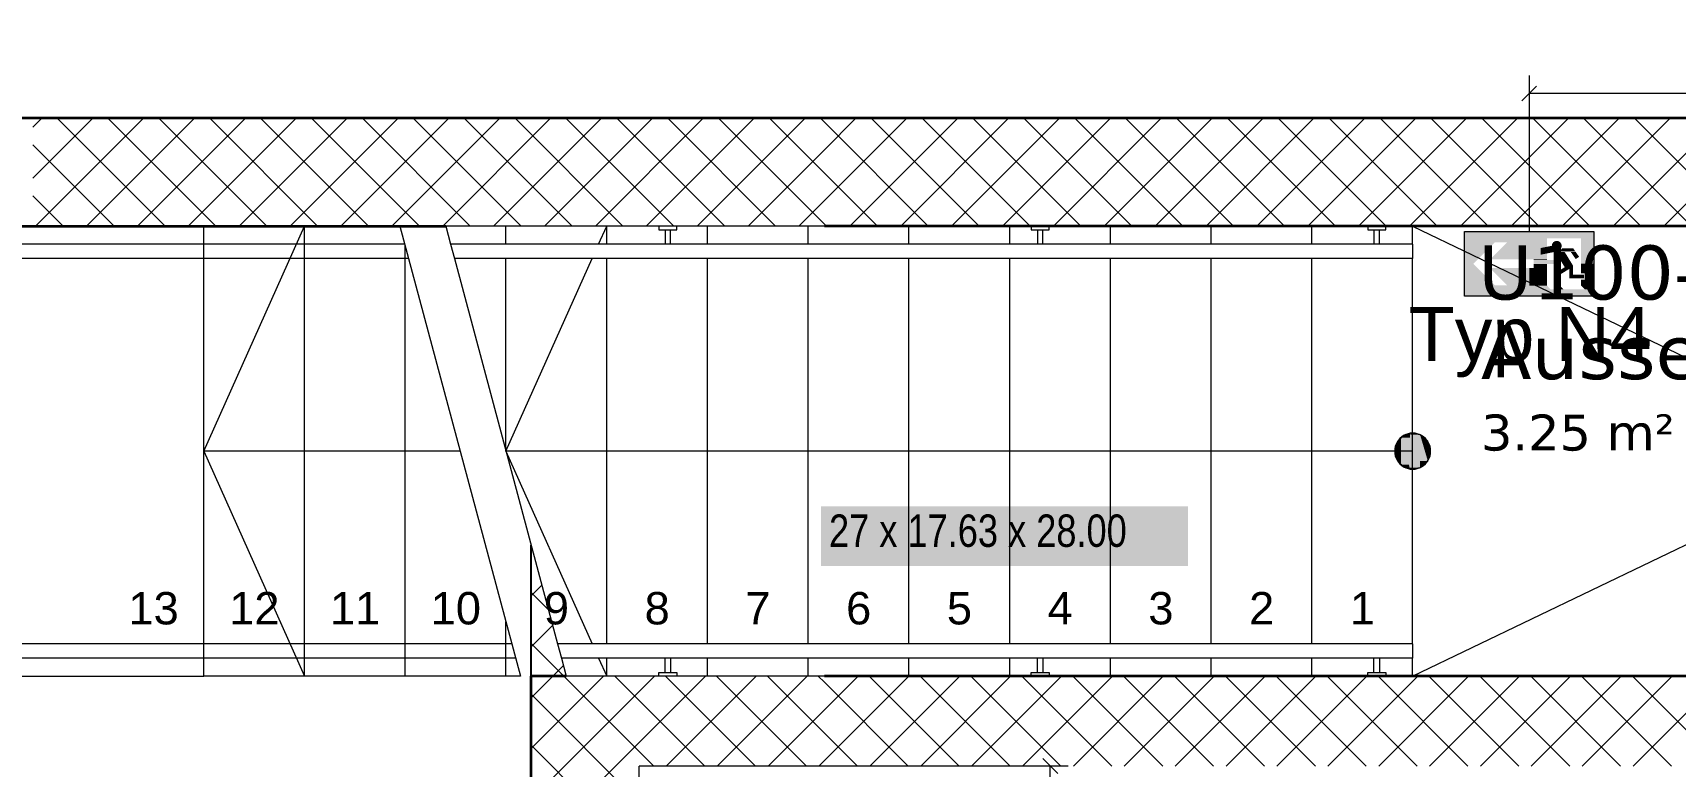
# Model space of a CAD drawing. Extents: x -1067 to 613, y -179 to 712.
# Drawn here: x -718.8 to -627.5, y 414.4 to 455.1 of the extents above; entities that cross this region are included whole.
import ezdxf
from ezdxf.lldxf.tags import DXFTag

# ---------------------------------------------------------------- set-up
doc = ezdxf.new("R2010")
doc.units = 0
doc.layers.get('0').update_dxf_attribs({"lineweight": 13})
for name, color, linetype, lineweight in [('A-AREA-____-IDEN', 7, 'Continuous', 5), ('A-FLOR-____-OTLN', 7, 'Continuous', 9), ('A-FLOR-HRAL-MBND', 7, '_Verdeckte Linien_', 9), ('A-FLOR-HRAL-OTLN', 7, 'Continuous', 9), ('A-WALL-____-MCUT', 7, 'Continuous', 35), ('A-WALL-____-PATT', 7, 'Continuous', 35), ('S-STRS-____-IDEN', 7, 'Continuous', 9), ('S-STRS-____-MBND', 7, '_Strichpunkt - Fein', 9), ('S-STRS-____-MCUT', 7, 'Continuous', 25), ('S-STRS-____-OTLN', 7, 'Continuous', 9)]:
    doc.layers.add(name, color=color, linetype=linetype, lineweight=lineweight)
for name, color, linetype, lineweight, true_color in [('EL01_VVV_Mass', 7, 'Continuous', 13, 0xb2b200), ('EL01_WAN_Notbeleuchtungen', 7, 'Continuous', 13, 0x009900), ('EL01_WAN_Notbeleuchtungentyp', 7, 'Continuous', 13, 0x009900)]:
    doc.layers.add(name, color=color, linetype=linetype, lineweight=lineweight, true_color=true_color)
doc.styles.get("Standard").update_dxf_attribs({"font": 'arial.ttf'})
tags = doc.linetypes.add('_Strichpunkt - Fein', pattern=[0.2, 0.1, -0.05, 0, -0.05]).pattern_tags.tags
tags[10:11] = [DXFTag(74, 4), DXFTag(75, 0), DXFTag(340, '0'), DXFTag(46, 1.0), DXFTag(50, 0.0), DXFTag(44, 0.0), DXFTag(45, 0.0)]
tags[8:9] = [DXFTag(74, 4), DXFTag(75, 0), DXFTag(340, '0'), DXFTag(46, 1.0), DXFTag(50, 0.0), DXFTag(44, 0.0), DXFTag(45, 0.0)]
tags[6:7] = [DXFTag(74, 4), DXFTag(75, 0), DXFTag(340, '0'), DXFTag(46, 1.0), DXFTag(50, 0.0), DXFTag(44, 0.0), DXFTag(45, 0.0)]
tags[4:5] = [DXFTag(74, 4), DXFTag(75, 0), DXFTag(340, '0'), DXFTag(46, 1.0), DXFTag(50, 0.0), DXFTag(44, 0.0), DXFTag(45, 0.0)]
tags = doc.linetypes.add('_Verdeckte Linien_', pattern=[0.15, 0.1, -0.05]).pattern_tags.tags
tags[6:7] = [DXFTag(74, 4), DXFTag(75, 0), DXFTag(340, '0'), DXFTag(46, 1.0), DXFTag(50, 0.0), DXFTag(44, 0.0), DXFTag(45, 0.0)]
tags[4:5] = [DXFTag(74, 4), DXFTag(75, 0), DXFTag(340, '0'), DXFTag(46, 1.0), DXFTag(50, 0.0), DXFTag(44, 0.0), DXFTag(45, 0.0)]

# ---------------------------------------------------------------- blocks, each defined once
blk = doc.blocks.new('Referenz-A0UNPC4Q6I', base_point=(-1062.181, -175.856))
at = {"layer": 'A-FLOR-____-OTLN', "color": 0, "linetype": 'Continuous', "ltscale": 0.13}
for p, q in [((-642.097, 419.376), (-590.097, 444.376)), ((-642.097, 444.376), (-590.097, 419.376))]:
    blk.add_line(p, q, dxfattribs=at)
at = {"layer": 'A-FLOR-HRAL-MBND', "color": 0, "linetype": '_Verdeckte Linien_', "ltscale": 0.13}
for p, q in [((-709.297, 443.376), (-723.697, 443.376)), ((-698.118, 443.376), (-709.297, 443.376)), ((-709.297, 442.576), (-723.697, 442.576)), ((-697.904, 442.576), (-709.297, 442.576)), ((-709.297, 421.176), (-723.697, 421.176)), ((-692.17, 421.176), (-709.297, 421.176)), ((-709.297, 420.376), (-723.697, 420.376)), ((-691.956, 420.376), (-709.297, 420.376))]:
    blk.add_line(p, q, dxfattribs=at)
at = {"layer": 'A-FLOR-HRAL-OTLN', "color": 0, "linetype": 'Continuous', "ltscale": 0.13}
for p, q in [((-683.997, 444.376), (-683.997, 444.176)), ((-683.497, 444.376), (-683.997, 444.376)), ((-683.997, 444.176), (-683.497, 444.176)), ((-683.647, 444.176), (-683.647, 443.376)), ((-682.997, 444.376), (-683.497, 444.376)), ((-683.497, 444.176), (-682.997, 444.176)), ((-683.347, 443.376), (-683.347, 444.176)), ((-682.997, 444.176), (-682.997, 444.376)), ((-663.297, 444.376), (-663.297, 444.176)), ((-663.297, 444.176), (-662.797, 444.176)), ((-662.947, 444.176), (-662.947, 443.376)), ((-662.797, 444.176), (-662.297, 444.176)), ((-662.647, 443.376), (-662.647, 444.176)), ((-662.297, 444.176), (-662.297, 444.376)), ((-644.597, 444.376), (-644.597, 444.176)), ((-644.597, 444.176), (-644.097, 444.176)), ((-644.247, 444.176), (-644.247, 443.376)), ((-644.097, 444.176), (-643.597, 444.176)), ((-643.947, 443.376), (-643.947, 444.176)), ((-643.597, 444.176), (-643.597, 444.376)), ((-695.578, 443.376), (-695.364, 442.576)), ((-642.097, 443.376), (-695.578, 443.376)), ((-642.097, 443.376), (-642.097, 442.576)), ((-642.097, 442.576), (-695.364, 442.576)), ((-689.63, 421.176), (-689.416, 420.376)), ((-642.097, 421.176), (-689.63, 421.176)), ((-642.097, 421.176), (-642.097, 420.376)), ((-642.097, 420.376), (-689.416, 420.376)), ((-683.647, 419.576), (-683.647, 420.376)), ((-683.347, 420.376), (-683.347, 419.576)), ((-662.947, 419.576), (-662.947, 420.376)), ((-662.647, 420.376), (-662.647, 419.576)), ((-644.247, 419.576), (-644.247, 420.376)), ((-643.947, 420.376), (-643.947, 419.576)), ((-683.997, 419.376), (-683.997, 419.576)), ((-683.997, 419.576), (-683.497, 419.576)), ((-683.497, 419.376), (-683.997, 419.376)), ((-683.497, 419.576), (-682.997, 419.576)), ((-682.997, 419.376), (-683.497, 419.376)), ((-682.997, 419.576), (-682.997, 419.376)), ((-663.297, 419.376), (-663.297, 419.576)), ((-663.297, 419.576), (-662.797, 419.576)), ((-662.797, 419.576), (-662.297, 419.576)), ((-662.297, 419.576), (-662.297, 419.376)), ((-644.597, 419.376), (-644.597, 419.576)), ((-644.597, 419.576), (-644.097, 419.576)), ((-644.097, 419.576), (-643.597, 419.576)), ((-643.597, 419.576), (-643.597, 419.376))]:
    blk.add_line(p, q, dxfattribs=at)
at = {"layer": 'A-WALL-____-MCUT', "color": 0, "linetype": 'Continuous', "ltscale": 0.35}
for p, q in [((178.303, 450.376), (-831.255, 450.376)), ((-837.255, 444.376), (-695.846, 444.376)), ((-590.097, 444.376), (-674.793, 444.376)), ((-691.097, 105.376), (-691.097, 419.376)), ((-689.148, 419.376), (-691.097, 419.376)), ((-613.697, 419.376), (-674.793, 419.376))]:
    blk.add_line(p, q, dxfattribs=at)
at = {"layer": 'A-WALL-____-PATT', "color": 0, "linetype": 'Continuous', "lineweight": 9, "ltscale": 0.13}
for p, q in [((-718.793, 449.877), (-718.295, 450.376)), ((-718.793, 447.049), (-715.466, 450.376)), ((-718.638, 444.376), (-712.638, 450.376)), ((-711.447, 444.376), (-717.447, 450.376)), ((-715.81, 444.376), (-709.81, 450.376)), ((-708.619, 444.376), (-714.619, 450.376)), ((-712.981, 444.376), (-706.981, 450.376)), ((-705.79, 444.376), (-711.79, 450.376)), ((-710.153, 444.376), (-704.153, 450.376)), ((-702.962, 444.376), (-708.962, 450.376)), ((-707.324, 444.376), (-701.324, 450.376)), ((-700.134, 444.376), (-706.134, 450.376)), ((-704.496, 444.376), (-698.496, 450.376)), ((-697.305, 444.376), (-703.305, 450.376)), ((-701.667, 444.376), (-695.667, 450.376)), ((-694.477, 444.376), (-700.477, 450.376)), ((-698.839, 444.376), (-692.839, 450.376)), ((-691.648, 444.376), (-697.648, 450.376)), ((-696.011, 444.376), (-690.011, 450.376)), ((-688.82, 444.376), (-694.82, 450.376)), ((-693.182, 444.376), (-687.182, 450.376)), ((-685.991, 444.376), (-691.991, 450.376)), ((-690.354, 444.376), (-684.354, 450.376)), ((-683.163, 444.376), (-689.163, 450.376)), ((-687.525, 444.376), (-681.525, 450.376)), ((-680.335, 444.376), (-686.335, 450.376)), ((-684.697, 444.376), (-678.697, 450.376)), ((-677.506, 444.376), (-683.506, 450.376)), ((-681.868, 444.376), (-675.868, 450.376)), ((-674.793, 444.492), (-680.678, 450.376)), ((-674.793, 447.32), (-677.849, 450.376)), ((-674.793, 450.148), (-675.021, 450.376)), ((-674.793, 448.622), (-673.04, 450.376)), ((-674.793, 445.794), (-670.212, 450.376)), ((-669.021, 444.376), (-674.793, 450.148)), ((-673.383, 444.376), (-667.383, 450.376)), ((-666.192, 444.376), (-672.192, 450.376)), ((-670.555, 444.376), (-664.555, 450.376)), ((-663.364, 444.376), (-669.364, 450.376)), ((-667.726, 444.376), (-661.726, 450.376)), ((-660.536, 444.376), (-666.536, 450.376)), ((-664.898, 444.376), (-658.898, 450.376)), ((-657.707, 444.376), (-663.707, 450.376)), ((-662.069, 444.376), (-656.069, 450.376)), ((-654.879, 444.376), (-660.879, 450.376)), ((-659.241, 444.376), (-653.241, 450.376)), ((-652.05, 444.376), (-658.05, 450.376)), ((-656.413, 444.376), (-650.413, 450.376)), ((-649.222, 444.376), (-655.222, 450.376)), ((-653.584, 444.376), (-647.584, 450.376)), ((-646.393, 444.376), (-652.393, 450.376)), ((-650.756, 444.376), (-644.756, 450.376)), ((-643.565, 444.376), (-649.565, 450.376)), ((-647.927, 444.376), (-641.927, 450.376)), ((-640.737, 444.376), (-646.737, 450.376)), ((-645.099, 444.376), (-639.099, 450.376)), ((-637.908, 444.376), (-643.908, 450.376)), ((-642.27, 444.376), (-636.27, 450.376)), ((-635.08, 444.376), (-641.08, 450.376)), ((-639.442, 444.376), (-633.442, 450.376)), ((-632.251, 444.376), (-638.251, 450.376)), ((-636.614, 444.376), (-630.614, 450.376)), ((-629.423, 444.376), (-635.423, 450.376)), ((-633.785, 444.376), (-627.785, 450.376)), ((-626.594, 444.376), (-632.594, 450.376)), ((-630.957, 444.376), (-624.957, 450.376)), ((-623.766, 444.376), (-629.766, 450.376)), ((-628.128, 444.376), (-622.128, 450.376)), ((-714.276, 444.376), (-718.793, 448.894)), ((-679.04, 444.376), (-674.793, 448.622)), ((-671.849, 444.376), (-674.793, 447.32)), ((-717.104, 444.376), (-718.793, 446.065)), ((-676.212, 444.376), (-674.793, 445.794)), ((-674.678, 444.376), (-674.793, 444.492)), ((-691.097, 418.177), (-689.898, 419.376)), ((-691.097, 415.348), (-687.069, 419.376)), ((-685.097, 415.197), (-689.276, 419.376)), ((-685.097, 418.025), (-686.447, 419.376)), ((-685.097, 418.52), (-684.241, 419.376)), ((-685.097, 415.691), (-681.413, 419.376)), ((-678.619, 414.376), (-683.619, 419.376)), ((-683.584, 414.376), (-678.584, 419.376)), ((-675.79, 414.376), (-680.79, 419.376)), ((-680.756, 414.376), (-675.756, 419.376)), ((-674.793, 416.207), (-677.962, 419.376)), ((-674.793, 419.036), (-675.134, 419.376)), ((-674.793, 417.51), (-672.927, 419.376)), ((-674.793, 414.681), (-670.099, 419.376)), ((-670.134, 414.376), (-674.793, 419.036)), ((-667.305, 414.376), (-672.305, 419.376)), ((-672.27, 414.376), (-667.27, 419.376)), ((-664.477, 414.376), (-669.477, 419.376)), ((-669.442, 414.376), (-664.442, 419.376)), ((-661.648, 414.376), (-666.648, 419.376)), ((-666.614, 414.376), (-661.614, 419.376)), ((-658.82, 414.376), (-663.82, 419.376)), ((-663.785, 414.376), (-658.785, 419.376)), ((-655.991, 414.376), (-660.991, 419.376)), ((-660.957, 414.376), (-655.957, 419.376)), ((-653.163, 414.376), (-658.163, 419.376)), ((-658.128, 414.376), (-653.128, 419.376)), ((-650.335, 414.376), (-655.335, 419.376)), ((-655.3, 414.376), (-650.3, 419.376)), ((-647.506, 414.376), (-652.506, 419.376)), ((-652.472, 414.376), (-647.472, 419.376)), ((-644.678, 414.376), (-649.678, 419.376)), ((-649.643, 414.376), (-644.643, 419.376)), ((-641.849, 414.376), (-646.849, 419.376)), ((-646.815, 414.376), (-641.815, 419.376)), ((-639.021, 414.376), (-644.021, 419.376)), ((-643.986, 414.376), (-638.986, 419.376)), ((-636.192, 414.376), (-641.192, 419.376)), ((-641.158, 414.376), (-636.158, 419.376)), ((-633.364, 414.376), (-638.364, 419.376)), ((-638.329, 414.376), (-633.329, 419.376)), ((-630.536, 414.376), (-635.536, 419.376)), ((-635.501, 414.376), (-630.501, 419.376)), ((-627.707, 414.376), (-632.707, 419.376)), ((-632.673, 414.376), (-627.673, 419.376)), ((-624.879, 414.376), (-629.879, 419.376)), ((-629.844, 414.376), (-624.844, 419.376)), ((-691.097, 412.52), (-685.097, 418.52)), ((-685.097, 412.369), (-691.097, 418.369)), ((-681.447, 414.376), (-685.097, 418.025)), ((-677.927, 414.376), (-674.793, 417.51)), ((-686.052, 410.495), (-691.097, 415.54)), ((-690.293, 410.495), (-685.097, 415.691)), ((-672.962, 414.376), (-674.793, 416.207)), ((-684.276, 414.376), (-685.097, 415.197)), ((-675.099, 414.376), (-674.793, 414.681))]:
    blk.add_line(p, q, dxfattribs=at)
at = {"layer": 'S-STRS-____-IDEN', "color": 7, "linetype": 'Continuous', "lineweight": 5, "ltscale": 0.13, "true_color": 0xffffff}
for points in [[(-674.989, 425.497), (-654.592, 425.497), (-674.989, 428.808)], [(-654.592, 425.497), (-674.989, 428.808), (-654.592, 428.808)], [(-674.989, 428.808), (-654.592, 428.808), (-674.989, 428.808)]]:
    blk.add_solid(points, dxfattribs=at)
at = {"layer": 'S-STRS-____-MBND', "color": 0, "linetype": '_Strichpunkt - Fein', "ltscale": 0.13}
for p, q in [((-709.297, 444.376), (-729.297, 444.376)), ((-709.297, 419.376), (-709.297, 444.376)), ((-698.386, 444.376), (-709.297, 444.376)), ((-709.297, 419.376), (-709.297, 444.376)), ((-703.697, 419.376), (-703.697, 444.376)), ((-703.697, 419.376), (-703.697, 444.376)), ((-698.386, 444.376), (-691.688, 419.376)), ((-698.097, 419.376), (-698.097, 443.296)), ((-698.097, 419.376), (-698.097, 443.296)), ((-692.497, 419.376), (-692.497, 422.396)), ((-692.497, 419.376), (-692.497, 422.396)), ((-729.297, 419.376), (-709.297, 419.376)), ((-691.688, 419.376), (-709.297, 419.376))]:
    blk.add_line(p, q, dxfattribs=at)
at = {"layer": 'S-STRS-____-MBND', "color": 0, "linetype": '_Verdeckte Linien_', "ltscale": 0.13}
for p, q in [((-709.297, 431.876), (-703.697, 444.376)), ((-695.037, 431.876), (-709.297, 431.876)), ((-709.297, 431.876), (-703.697, 419.376))]:
    blk.add_line(p, q, dxfattribs=at)
at = {"layer": 'S-STRS-____-MBND', "color": 0, "linetype": 'Continuous', "ltscale": 0.13}
for p, q in [((-695.846, 444.376), (-695.578, 443.376)), ((-695.364, 442.576), (-689.63, 421.176)), ((-689.416, 420.376), (-689.148, 419.376))]:
    blk.add_line(p, q, dxfattribs=at)
at = {"layer": 'S-STRS-____-MCUT', "color": 0, "linetype": 'Continuous', "lineweight": -2, "ltscale": 0.25}
for q in [(-691.097, 426.651), (-689.148, 419.376)]:
    blk.add_line((-691.097, 419.376), q, dxfattribs=at)
at = {"layer": 'S-STRS-____-OTLN', "color": 0, "linetype": 'Continuous', "ltscale": 0.13}
for p, q in [((-692.497, 444.376), (-695.846, 444.376)), ((-686.897, 444.376), (-692.497, 444.376)), ((-692.497, 443.376), (-692.497, 444.376)), ((-687.345, 443.376), (-686.897, 444.376)), ((-683.997, 444.376), (-686.897, 444.376)), ((-686.897, 443.376), (-686.897, 444.376)), ((-681.297, 444.376), (-682.997, 444.376)), ((-675.697, 444.376), (-681.297, 444.376)), ((-681.297, 443.376), (-681.297, 444.376)), ((-674.793, 444.376), (-675.697, 444.376)), ((-675.697, 443.376), (-675.697, 444.376)), ((-670.097, 443.376), (-670.097, 444.376)), ((-664.497, 443.376), (-664.497, 444.376)), ((-658.897, 443.376), (-658.897, 444.376)), ((-653.297, 443.376), (-653.297, 444.376)), ((-647.697, 443.376), (-647.697, 444.376)), ((-642.097, 443.376), (-642.097, 444.376)), ((-692.497, 431.876), (-692.497, 442.576)), ((-692.497, 431.876), (-687.703, 442.576)), ((-686.897, 421.176), (-686.897, 442.576)), ((-681.297, 421.176), (-681.297, 442.576)), ((-675.697, 421.176), (-675.697, 442.576)), ((-670.097, 421.176), (-670.097, 442.576)), ((-664.497, 421.176), (-664.497, 442.576)), ((-658.897, 421.176), (-658.897, 442.576)), ((-653.297, 421.176), (-653.297, 442.576)), ((-647.697, 421.176), (-647.697, 442.576)), ((-642.097, 421.176), (-642.097, 442.576)), ((-642.239, 432.866), (-642.752, 432.631)), ((-642.597, 432.742), (-642.706, 432.669)), ((-642.48, 432.8), (-642.597, 432.742)), ((-642.356, 432.842), (-642.48, 432.8)), ((-642.228, 432.867), (-642.356, 432.842)), ((-641.682, 432.785), (-642.239, 432.866)), ((-642.097, 432.876), (-642.228, 432.867)), ((-641.966, 432.867), (-642.097, 432.876)), ((-641.838, 432.842), (-641.966, 432.867)), ((-641.714, 432.8), (-641.838, 432.842)), ((-641.597, 432.742), (-641.714, 432.8)), ((-641.256, 432.416), (-641.682, 432.785)), ((-641.488, 432.669), (-641.597, 432.742)), ((-686.897, 431.876), (-692.497, 431.876)), ((-692.497, 431.876), (-687.703, 421.176)), ((-681.297, 431.876), (-686.897, 431.876)), ((-675.697, 431.876), (-681.297, 431.876)), ((-670.097, 431.876), (-675.697, 431.876)), ((-664.497, 431.876), (-670.097, 431.876)), ((-658.897, 431.876), (-664.497, 431.876)), ((-653.297, 431.876), (-658.897, 431.876)), ((-647.697, 431.876), (-653.297, 431.876)), ((-642.097, 431.876), (-647.697, 431.876)), ((-643.088, 432.006), (-643.097, 431.876)), ((-643.097, 431.876), (-643.088, 431.745)), ((-643.063, 432.135), (-643.088, 432.006)), ((-643.021, 432.258), (-643.063, 432.135)), ((-642.752, 432.631), (-643.056, 432.157)), ((-643.056, 432.157), (-643.056, 431.594)), ((-642.963, 432.376), (-643.021, 432.258)), ((-642.89, 432.484), (-642.963, 432.376)), ((-642.804, 432.583), (-642.89, 432.484)), ((-642.706, 432.669), (-642.804, 432.583)), ((-641.39, 432.583), (-641.488, 432.669)), ((-641.304, 432.484), (-641.39, 432.583)), ((-641.231, 432.376), (-641.304, 432.484)), ((-641.097, 431.876), (-641.256, 432.416)), ((-641.256, 431.335), (-641.097, 431.876)), ((-641.173, 432.258), (-641.231, 432.376)), ((-641.131, 432.135), (-641.173, 432.258)), ((-641.106, 432.006), (-641.131, 432.135)), ((-641.097, 431.876), (-641.106, 432.006)), ((-641.106, 431.745), (-641.097, 431.876)), ((-643.088, 431.745), (-643.063, 431.617)), ((-643.063, 431.617), (-643.021, 431.493)), ((-643.056, 431.594), (-642.752, 431.12)), ((-643.021, 431.493), (-642.963, 431.376)), ((-642.963, 431.376), (-642.89, 431.267)), ((-642.89, 431.267), (-642.804, 431.169)), ((-642.804, 431.169), (-642.706, 431.082)), ((-642.752, 431.12), (-642.239, 430.886)), ((-642.706, 431.082), (-642.597, 431.01)), ((-642.597, 431.01), (-642.48, 430.952)), ((-642.48, 430.952), (-642.356, 430.91)), ((-642.356, 430.91), (-642.228, 430.884)), ((-642.239, 430.886), (-641.682, 430.966)), ((-642.228, 430.884), (-642.097, 430.876)), ((-642.097, 430.876), (-641.966, 430.884)), ((-641.966, 430.884), (-641.838, 430.91)), ((-641.838, 430.91), (-641.714, 430.952)), ((-641.714, 430.952), (-641.597, 431.01)), ((-641.682, 430.966), (-641.256, 431.335)), ((-641.597, 431.01), (-641.488, 431.082)), ((-641.488, 431.082), (-641.39, 431.169)), ((-641.39, 431.169), (-641.304, 431.267)), ((-641.304, 431.267), (-641.231, 431.376)), ((-641.231, 431.376), (-641.173, 431.493)), ((-641.173, 431.493), (-641.131, 431.617)), ((-641.131, 431.617), (-641.106, 431.745)), ((-691.097, 423.833), (-690.502, 424.429)), ((-690.136, 423.065), (-691.097, 424.025)), ((-691.097, 421.005), (-689.904, 422.198)), ((-689.276, 419.376), (-691.097, 421.197)), ((-689.898, 419.376), (-689.306, 419.967)), ((-687.345, 420.376), (-686.897, 419.376)), ((-686.897, 419.376), (-686.897, 420.376)), ((-681.297, 419.376), (-681.297, 420.376)), ((-675.697, 419.376), (-675.697, 420.376)), ((-670.097, 419.376), (-670.097, 420.376)), ((-664.497, 419.376), (-664.497, 420.376)), ((-658.897, 419.376), (-658.897, 420.376)), ((-653.297, 419.376), (-653.297, 420.376)), ((-647.697, 419.376), (-647.697, 420.376)), ((-642.097, 419.376), (-642.097, 420.376)), ((-686.897, 419.376), (-689.148, 419.376)), ((-683.997, 419.376), (-686.897, 419.376)), ((-681.297, 419.376), (-682.997, 419.376)), ((-675.697, 419.376), (-681.297, 419.376)), ((-674.793, 419.376), (-675.697, 419.376))]:
    blk.add_line(p, q, dxfattribs=at)
at = {"layer": 'S-STRS-____-OTLN', "color": 0, "linetype": '_Verdeckte Linien_', "ltscale": 0.13}
for p, q in [((-692.497, 443.376), (-692.497, 444.376)), ((-686.897, 443.376), (-686.897, 444.376)), ((-681.297, 443.376), (-681.297, 444.376)), ((-675.697, 443.376), (-675.697, 444.376)), ((-670.097, 443.376), (-670.097, 444.376)), ((-664.497, 443.376), (-664.497, 444.376)), ((-658.897, 443.376), (-658.897, 444.376)), ((-653.297, 443.376), (-653.297, 444.376)), ((-647.697, 443.376), (-647.697, 444.376)), ((-642.097, 443.376), (-642.097, 444.376)), ((-692.497, 431.876), (-692.497, 442.576)), ((-686.897, 421.176), (-686.897, 442.576)), ((-681.297, 421.176), (-681.297, 442.576)), ((-675.697, 421.176), (-675.697, 442.576)), ((-670.097, 421.176), (-670.097, 442.576)), ((-664.497, 421.176), (-664.497, 442.576)), ((-658.897, 421.176), (-658.897, 442.576)), ((-653.297, 421.176), (-653.297, 442.576)), ((-647.697, 421.176), (-647.697, 442.576)), ((-642.097, 421.176), (-642.097, 442.576)), ((-686.897, 419.376), (-686.897, 420.376)), ((-681.297, 419.376), (-681.297, 420.376)), ((-675.697, 419.376), (-675.697, 420.376)), ((-670.097, 419.376), (-670.097, 420.376)), ((-664.497, 419.376), (-664.497, 420.376)), ((-658.897, 419.376), (-658.897, 420.376)), ((-653.297, 419.376), (-653.297, 420.376)), ((-647.697, 419.376), (-647.697, 420.376)), ((-642.097, 419.376), (-642.097, 420.376))]:
    blk.add_line(p, q, dxfattribs=at)
at = {"layer": 'S-STRS-____-OTLN', "color": 0, "linetype": 'Continuous', "ltscale": 0.13}
for points in [[(-642.239, 432.631), (-642.752, 432.631), (-642.239, 432.866)], [(-642.551, 432.685), (-642.685, 432.685), (-642.551, 432.767)], [(-642.406, 432.767), (-642.551, 432.767), (-642.406, 432.827)], [(-642.411, 430.985), (-642.551, 430.985), (-642.551, 432.767)], [(-642.406, 430.925), (-642.406, 432.767), (-642.551, 432.767)], [(-642.253, 432.827), (-642.406, 432.827), (-642.253, 432.863)], [(-642.256, 430.925), (-642.406, 430.925), (-642.406, 432.827)], [(-642.253, 430.888), (-642.253, 432.827), (-642.406, 432.827)], [(-642.097, 432.863), (-642.253, 432.863), (-642.097, 432.876)], [(-642.098, 430.888), (-642.253, 430.888), (-642.253, 432.863)], [(-642.097, 430.876), (-642.097, 432.863), (-642.253, 432.863)], [(-641.682, 430.966), (-642.239, 430.966), (-642.239, 432.866)], [(-641.682, 432.785), (-642.216, 432.785), (-642.239, 432.866)], [(-641.682, 430.966), (-641.682, 432.785), (-642.216, 432.785)], [(-641.941, 430.888), (-642.097, 430.888), (-642.097, 432.876)], [(-641.941, 432.863), (-642.096, 432.863), (-642.097, 432.876)], [(-641.941, 430.888), (-641.941, 432.863), (-642.096, 432.863)], [(-641.788, 430.925), (-641.941, 430.925), (-641.941, 432.863)], [(-641.788, 432.827), (-641.938, 432.827), (-641.941, 432.863)], [(-641.788, 430.925), (-641.788, 432.827), (-641.938, 432.827)], [(-641.643, 430.985), (-641.788, 430.985), (-641.788, 432.827)], [(-641.643, 432.767), (-641.783, 432.767), (-641.788, 432.827)], [(-641.643, 430.985), (-641.643, 432.767), (-641.783, 432.767)], [(-641.256, 431.335), (-641.682, 431.335), (-641.682, 432.785)], [(-641.256, 432.416), (-641.573, 432.416), (-641.682, 432.785)], [(-641.509, 431.067), (-641.643, 431.067), (-641.643, 432.767)], [(-641.509, 432.685), (-641.637, 432.685), (-641.643, 432.767)], [(-643.085, 431.876), (-643.097, 431.876), (-643.085, 432.032)], [(-643.085, 431.719), (-643.085, 431.876), (-643.097, 431.876)], [(-643.048, 432.032), (-643.085, 432.032), (-643.048, 432.185)], [(-643.06, 431.719), (-643.085, 431.719), (-643.085, 432.032)], [(-643.048, 431.567), (-643.048, 432.032), (-643.085, 432.032)], [(-642.752, 432.157), (-643.056, 432.157), (-642.752, 432.631)], [(-642.891, 431.594), (-643.056, 431.594), (-643.056, 432.157)], [(-642.752, 431.12), (-642.752, 432.157), (-643.056, 432.157)], [(-642.988, 432.185), (-643.048, 432.185), (-642.988, 432.33)], [(-642.999, 431.567), (-643.048, 431.567), (-643.048, 432.185)], [(-642.988, 431.422), (-642.988, 432.185), (-643.048, 432.185)], [(-642.906, 432.33), (-642.988, 432.33), (-642.906, 432.463)], [(-642.917, 431.422), (-642.988, 431.422), (-642.988, 432.33)], [(-642.906, 431.288), (-642.906, 432.33), (-642.988, 432.33)], [(-642.804, 432.463), (-642.906, 432.463), (-642.804, 432.583)], [(-642.813, 431.288), (-642.906, 431.288), (-642.906, 432.463)], [(-642.804, 431.169), (-642.804, 432.463), (-642.906, 432.463)], [(-642.685, 432.583), (-642.804, 432.583), (-642.685, 432.685)], [(-642.693, 431.169), (-642.804, 431.169), (-642.804, 432.583)], [(-642.685, 431.067), (-642.685, 432.583), (-642.804, 432.583)], [(-642.308, 431.12), (-642.752, 431.12), (-642.752, 432.631)], [(-642.239, 430.886), (-642.239, 432.631), (-642.752, 432.631)], [(-642.557, 431.067), (-642.685, 431.067), (-642.685, 432.685)], [(-642.551, 430.985), (-642.551, 432.685), (-642.685, 432.685)], [(-641.509, 431.067), (-641.509, 432.685), (-641.637, 432.685)], [(-641.256, 431.335), (-641.256, 432.416), (-641.573, 432.416)], [(-641.39, 431.169), (-641.509, 431.169), (-641.509, 432.685)], [(-641.39, 432.583), (-641.501, 432.583), (-641.509, 432.685)], [(-641.39, 431.169), (-641.39, 432.583), (-641.501, 432.583)], [(-641.288, 431.288), (-641.39, 431.288), (-641.39, 432.583)], [(-641.288, 432.463), (-641.38, 432.463), (-641.39, 432.583)], [(-641.288, 431.288), (-641.288, 432.463), (-641.38, 432.463)], [(-641.206, 431.422), (-641.288, 431.422), (-641.288, 432.463)], [(-641.206, 432.33), (-641.277, 432.33), (-641.288, 432.463)], [(-641.206, 431.422), (-641.206, 432.33), (-641.277, 432.33)], [(-641.097, 431.876), (-641.256, 431.876), (-641.256, 432.416)], [(-641.256, 431.335), (-641.097, 431.876), (-641.256, 431.876)], [(-641.146, 431.567), (-641.206, 431.567), (-641.206, 432.33)], [(-641.146, 432.185), (-641.195, 432.185), (-641.206, 432.33)], [(-641.146, 431.567), (-641.146, 432.185), (-641.195, 432.185)], [(-641.109, 431.719), (-641.146, 431.719), (-641.146, 432.185)], [(-641.109, 432.032), (-641.134, 432.032), (-641.146, 432.185)], [(-641.109, 431.719), (-641.109, 432.032), (-641.134, 432.032)], [(-641.097, 431.876), (-641.109, 431.876), (-641.109, 432.032)], [(-641.109, 431.719), (-641.097, 431.876), (-641.109, 431.876)], [(-643.048, 431.567), (-643.06, 431.719), (-643.085, 431.719)], [(-642.752, 431.12), (-642.891, 431.594), (-643.056, 431.594)], [(-642.988, 431.422), (-642.999, 431.567), (-643.048, 431.567)], [(-642.906, 431.288), (-642.917, 431.422), (-642.988, 431.422)], [(-642.804, 431.169), (-642.813, 431.288), (-642.906, 431.288)], [(-642.685, 431.067), (-642.693, 431.169), (-642.804, 431.169)], [(-642.239, 430.886), (-642.308, 431.12), (-642.752, 431.12)], [(-642.551, 430.985), (-642.557, 431.067), (-642.685, 431.067)], [(-642.406, 430.925), (-642.411, 430.985), (-642.551, 430.985)], [(-642.253, 430.888), (-642.256, 430.925), (-642.406, 430.925)], [(-642.097, 430.876), (-642.098, 430.888), (-642.253, 430.888)], [(-642.239, 430.886), (-641.682, 430.966), (-642.239, 430.966)], [(-642.097, 430.876), (-641.941, 430.888), (-642.097, 430.888)], [(-641.941, 430.888), (-641.788, 430.925), (-641.941, 430.925)], [(-641.788, 430.925), (-641.643, 430.985), (-641.788, 430.985)], [(-641.682, 430.966), (-641.256, 431.335), (-641.682, 431.335)], [(-641.643, 430.985), (-641.509, 431.067), (-641.643, 431.067)], [(-641.509, 431.067), (-641.39, 431.169), (-641.509, 431.169)], [(-641.39, 431.169), (-641.288, 431.288), (-641.39, 431.288)], [(-641.288, 431.288), (-641.206, 431.422), (-641.288, 431.422)], [(-641.206, 431.422), (-641.146, 431.567), (-641.206, 431.567)], [(-641.146, 431.567), (-641.109, 431.719), (-641.146, 431.719)]]:
    blk.add_solid(points, dxfattribs=at)
at = {"layer": 'A-AREA-____-IDEN', "color": 0, "linetype": 'Continuous', "ltscale": 0.13, "attachment_point": 1}
for s, insert, char_height in [('{\\fVerdana;U100-33}', (-638.447, 443.305), 3), ('{\\fVerdana;Aussentreppe Ost}', (-638.304, 438.881), 3), ('{\\fVerdana;3.25 m²}', (-638.295, 433.912), 2)]:
    blk.add_mtext(s, dxfattribs=dict(at, insert=insert, char_height=char_height))
at = {"layer": 'S-STRS-____-IDEN', "color": 0, "linetype": 'Continuous', "lineweight": 5, "ltscale": 0.13, "insert": (-674.539, 428.358), "char_height": 1.8, "attachment_point": 1}
blk.add_mtext('{\\W0.8;\\fArial;27 x 17.63 x 28.00}', dxfattribs=at)
at = {"layer": 'S-STRS-____-OTLN', "color": 0, "linetype": 'Continuous', "ltscale": 0.13, "char_height": 1.8, "attachment_point": 1}
for s, insert in [('{\\fArial;13}', (-713.481, 424.05)), ('{\\fArial;12}', (-707.881, 424.05)), ('{\\fArial;11}', (-702.281, 424.05)), ('{\\fArial;10}', (-696.681, 424.05)), ('{\\fArial;9}', (-690.389, 424.05)), ('{\\fArial;8}', (-684.789, 424.05)), ('{\\fArial;7}', (-679.189, 424.05)), ('{\\fArial;6}', (-673.589, 424.05)), ('{\\fArial;5}', (-667.989, 424.05)), ('{\\fArial;4}', (-662.389, 424.05)), ('{\\fArial;3}', (-656.789, 424.05)), ('{\\fArial;2}', (-651.189, 424.05)), ('{\\fArial;1}', (-645.589, 424.05))]:
    blk.add_mtext(s, dxfattribs=dict(at, insert=insert))
blk = doc.blocks.new('RZL-Wand_ Links-A0UNPCI66I', base_point=(-639.218, 440.484))
at = {"color": 0, "lineweight": -2}
for p, q in [((-639.218, 444.084), (-632.018, 444.084)), ((-639.218, 440.484), (-639.218, 444.084)), ((-632.018, 444.084), (-632.018, 440.484)), ((-632.018, 440.484), (-639.218, 440.484))]:
    blk.add_line(p, q, dxfattribs=at)
for points in [[(-639.218, 443.474), (-635.618, 443.474), (-639.218, 444.084)], [(-635.618, 443.474), (-639.218, 444.084), (-635.618, 444.084)], [(-635.618, 443.706), (-632.018, 443.706), (-635.618, 444.084)], [(-632.018, 443.706), (-635.618, 444.084), (-632.018, 444.084)], [(-635.618, 442.524), (-634.633, 442.524), (-635.618, 443.706)], [(-634.633, 442.524), (-635.618, 443.706), (-634.633, 443.706)], [(-632.741, 442.284), (-632.018, 442.284), (-632.741, 443.706)], [(-632.018, 442.284), (-632.741, 443.706), (-632.018, 443.706)], [(-639.218, 442.284), (-638.718, 442.284), (-639.218, 443.474)], [(-638.718, 442.284), (-639.218, 443.474), (-637.529, 443.474)], [(-637.8, 442.524), (-635.618, 442.524), (-636.85, 443.474)], [(-635.618, 442.524), (-636.85, 443.474), (-635.618, 443.474)], [(-633.816, 443.283), (-634.363, 443.283), (-633.825, 443.354)], [(-634.363, 443.283), (-633.825, 443.354), (-634.354, 443.354)], [(-634.354, 443.212), (-633.816, 443.283), (-634.363, 443.283)], [(-633.825, 443.354), (-634.354, 443.354), (-633.853, 443.42)], [(-634.354, 443.354), (-633.853, 443.42), (-634.326, 443.42)], [(-633.825, 443.212), (-634.354, 443.212), (-633.816, 443.283)], [(-634.326, 443.146), (-633.825, 443.212), (-634.354, 443.212)], [(-633.853, 443.42), (-634.326, 443.42), (-633.896, 443.477)], [(-634.326, 443.42), (-633.896, 443.477), (-634.283, 443.477)], [(-633.853, 443.146), (-634.326, 443.146), (-633.825, 443.212)], [(-634.283, 443.09), (-633.853, 443.146), (-634.326, 443.146)], [(-633.896, 443.477), (-634.283, 443.477), (-633.953, 443.52)], [(-634.283, 443.477), (-633.953, 443.52), (-634.226, 443.52)], [(-633.896, 443.09), (-634.283, 443.09), (-633.853, 443.146)], [(-634.226, 443.046), (-633.896, 443.09), (-634.283, 443.09)], [(-633.953, 443.52), (-634.226, 443.52), (-634.019, 443.547)], [(-634.226, 443.52), (-634.019, 443.547), (-634.16, 443.547)], [(-633.953, 443.046), (-634.226, 443.046), (-633.896, 443.09)], [(-634.16, 443.019), (-633.953, 443.046), (-634.226, 443.046)], [(-634.18, 442.971), (-633.053, 442.971), (-633.982, 442.973)], [(-634.18, 442.939), (-633.031, 442.939), (-634.18, 442.971)], [(-633.031, 442.939), (-634.18, 442.971), (-633.053, 442.971)], [(-634.18, 442.594), (-633.434, 442.594), (-634.18, 442.939)], [(-633.434, 442.594), (-634.18, 442.939), (-633.646, 442.939)], [(-634.019, 443.547), (-634.16, 443.547), (-634.089, 443.557)], [(-634.019, 443.019), (-634.16, 443.019), (-633.953, 443.046)], [(-634.089, 443.01), (-634.019, 443.019), (-634.16, 443.019)], [(-633.982, 442.973), (-633.054, 442.973), (-633.937, 442.991)], [(-633.053, 442.971), (-633.982, 442.973), (-633.054, 442.973)], [(-633.937, 442.991), (-633.067, 442.991), (-633.877, 443.029)], [(-633.054, 442.973), (-633.937, 442.991), (-633.067, 442.991)], [(-633.877, 443.029), (-633.094, 443.029), (-633.835, 443.078)], [(-633.067, 442.991), (-633.877, 443.029), (-633.094, 443.029)], [(-633.835, 443.078), (-633.127, 443.078), (-633.796, 443.151)], [(-633.094, 443.029), (-633.835, 443.078), (-633.127, 443.078)], [(-633.127, 443.078), (-633.796, 443.151), (-633.178, 443.151)], [(-633.122, 442.673), (-633.031, 442.939), (-633.306, 442.939)], [(-632.847, 442.673), (-633.122, 442.673), (-633.031, 442.939)], [(-639.218, 441.095), (-637.529, 441.095), (-639.218, 442.284)], [(-637.529, 441.095), (-639.218, 442.284), (-638.718, 442.284)], [(-636.85, 441.095), (-635.618, 441.095), (-637.8, 442.044)], [(-635.618, 441.095), (-637.8, 442.044), (-635.618, 442.044)], [(-635.618, 441.073), (-634.633, 441.073), (-635.618, 442.044)], [(-634.633, 441.073), (-635.618, 442.044), (-634.633, 442.044)], [(-635.378, 442.502), (-634.633, 442.502), (-635.378, 442.524)], [(-634.633, 442.502), (-635.378, 442.524), (-634.633, 442.524)], [(-635.378, 442.273), (-633.952, 442.273), (-635.378, 442.502)], [(-633.952, 442.273), (-635.378, 442.502), (-633.952, 442.502)], [(-635.378, 442.044), (-634.633, 442.044), (-635.378, 442.273)], [(-634.633, 442.044), (-635.378, 442.273), (-634.633, 442.273)], [(-634.18, 442.502), (-633.952, 442.502), (-634.18, 442.594)], [(-633.952, 442.502), (-634.18, 442.594), (-633.952, 442.594)], [(-634.116, 441.805), (-633.71, 441.805), (-633.793, 442.003)], [(-633.7, 442.188), (-633.184, 442.188), (-633.952, 442.594)], [(-633.184, 442.188), (-633.952, 442.594), (-633.434, 442.594)], [(-633.793, 442.003), (-633.184, 442.003), (-633.642, 442.096)], [(-633.71, 441.805), (-633.793, 442.003), (-633.387, 442.003)], [(-633.642, 442.096), (-633.184, 442.096), (-633.7, 442.188)], [(-633.184, 442.096), (-633.7, 442.188), (-633.184, 442.188)], [(-633.184, 442.003), (-633.642, 442.096), (-633.184, 442.096)], [(-633.387, 441.683), (-633.184, 441.683), (-633.387, 442.003)], [(-633.184, 441.683), (-633.387, 442.003), (-633.184, 442.003)], [(-633.033, 442.545), (-632.847, 442.673), (-633.122, 442.673)], [(-632.741, 441.747), (-632.018, 441.747), (-632.741, 442.284)], [(-632.018, 441.747), (-632.741, 442.284), (-632.018, 442.284)], [(-639.218, 440.484), (-635.618, 440.484), (-639.218, 441.095)], [(-635.618, 440.484), (-639.218, 441.095), (-635.618, 441.095)], [(-635.618, 440.871), (-634.431, 440.871), (-635.618, 441.073)], [(-634.431, 440.871), (-635.618, 441.073), (-634.633, 441.073)], [(-634.116, 441.679), (-633.917, 441.679), (-634.116, 441.805)], [(-633.917, 441.679), (-634.116, 441.805), (-633.71, 441.805)], [(-634.116, 441.134), (-633.917, 441.134), (-634.116, 441.679)], [(-633.917, 441.134), (-634.116, 441.679), (-633.917, 441.679)], [(-633.913, 440.871), (-633.715, 440.871), (-634.116, 441.073)], [(-633.715, 440.871), (-634.116, 441.073), (-633.917, 441.073)], [(-633.387, 441.471), (-632.565, 441.471), (-633.387, 441.683)], [(-632.565, 441.471), (-633.387, 441.683), (-632.565, 441.683)], [(-632.741, 441.073), (-632.018, 441.073), (-632.741, 441.408)], [(-632.018, 441.073), (-632.741, 441.408), (-632.018, 441.408)], [(-632.539, 440.871), (-632.018, 440.871), (-632.741, 441.073)], [(-632.018, 440.871), (-632.741, 441.073), (-632.018, 441.073)], [(-632.501, 441.408), (-632.018, 441.408), (-632.501, 441.747)], [(-632.018, 441.408), (-632.501, 441.747), (-632.018, 441.747)], [(-635.618, 440.484), (-632.018, 440.484), (-635.618, 440.871)], [(-632.018, 440.484), (-635.618, 440.871), (-632.018, 440.871)]]:
    blk.add_solid(points, dxfattribs=at)
blk = doc.blocks.new('Bemerkung 1-A0UNPCI86I', base_point=(-642.317, 436.878))
at = {"color": 0, "lineweight": -2, "insert": (-642.317, 439.878), "char_height": 3, "attachment_point": 1}
blk.add_mtext('{\\fArial;Typ N4}', dxfattribs=at)
blk = doc.blocks.new('Maß-A0UNPCM26I', base_point=(-685.509, 396.626))
at = {"color": 0, "lineweight": -2}
for p, q in [((-685.095, 408.045), (-685.095, 414.376)), ((-642.595, 410.045), (-642.595, 396.626)), ((-685.509, 408.631), (-684.681, 409.458)), ((-642.595, 409.045), (-685.095, 409.045)), ((-643.009, 408.631), (-642.181, 409.458))]:
    blk.add_line(p, q, dxfattribs=at)
at = {"color": 0, "lineweight": -2, "insert": (-661.204, 412.333), "char_height": 2.5, "attachment_point": 1}
blk.add_mtext('{\\fArial;212}', dxfattribs=at)
blk = doc.blocks.new('Maß-A0UNPCN66I', base_point=(-636.032, 444.084))
at = {"color": 0, "lineweight": -2}
for p, q in [((-636.032, 451.331), (-635.205, 452.158)), ((-635.618, 452.745), (-635.618, 444.084)), ((-590.509, 451.331), (-589.681, 452.158)), ((-590.095, 452.745), (-590.095, 444.376)), ((-590.095, 451.745), (-635.618, 451.745))]:
    blk.add_line(p, q, dxfattribs=at)
at = {"color": 0, "lineweight": -2, "insert": (-615.643, 455.078), "char_height": 2.5, "attachment_point": 1}
blk.add_mtext('{\\fArial;228}', dxfattribs=at)
blk = doc.blocks.new('Maß-A0UNPCO06I', base_point=(-685.095, 396.212))
at = {"color": 0, "lineweight": -2}
for p, q in [((-662.65, 414.793), (-661.823, 413.965)), ((-661.237, 414.379), (-685.095, 414.379)), ((-662.237, 396.626), (-662.237, 414.379)), ((-663.237, 396.626), (-659.595, 396.626)), ((-662.65, 397.039), (-661.823, 396.212))]:
    blk.add_line(p, q, dxfattribs=at)
at = {"color": 0, "lineweight": -2, "insert": (-665.57, 403.711), "char_height": 2.5, "attachment_point": 1, "rotation": 90}
blk.add_mtext('{\\fArial;89}', dxfattribs=at)

msp = doc.modelspace()

# ---------------------------------------------------------------- block references
at = {"color": 9, "lineweight": 25, "ltscale": 0.25, "true_color": 0xc0c0c0}
msp.add_blockref('Referenz-A0UNPC4Q6I', (-1062.181, -175.856), dxfattribs=at)
at = {"layer": 'EL01_VVV_Mass', "linetype": 'Continuous', "ltscale": 0.13}
for name, p in [('Maß-A0UNPCN66I', (-636.032, 444.084)), ('Maß-A0UNPCO06I', (-685.095, 396.212)), ('Maß-A0UNPCM26I', (-685.509, 396.626))]:
    msp.add_blockref(name, p, dxfattribs=at)
at = {"layer": 'EL01_WAN_Notbeleuchtungen', "linetype": 'Continuous', "ltscale": 0.13}
msp.add_blockref('RZL-Wand_ Links-A0UNPCI66I', (-639.218, 440.484), dxfattribs=at)
at = {"layer": 'EL01_WAN_Notbeleuchtungentyp', "linetype": 'Continuous', "ltscale": 0.13}
msp.add_blockref('Bemerkung 1-A0UNPCI86I', (-642.317, 436.878), dxfattribs=at)

doc.saveas('drawing.dxf')
